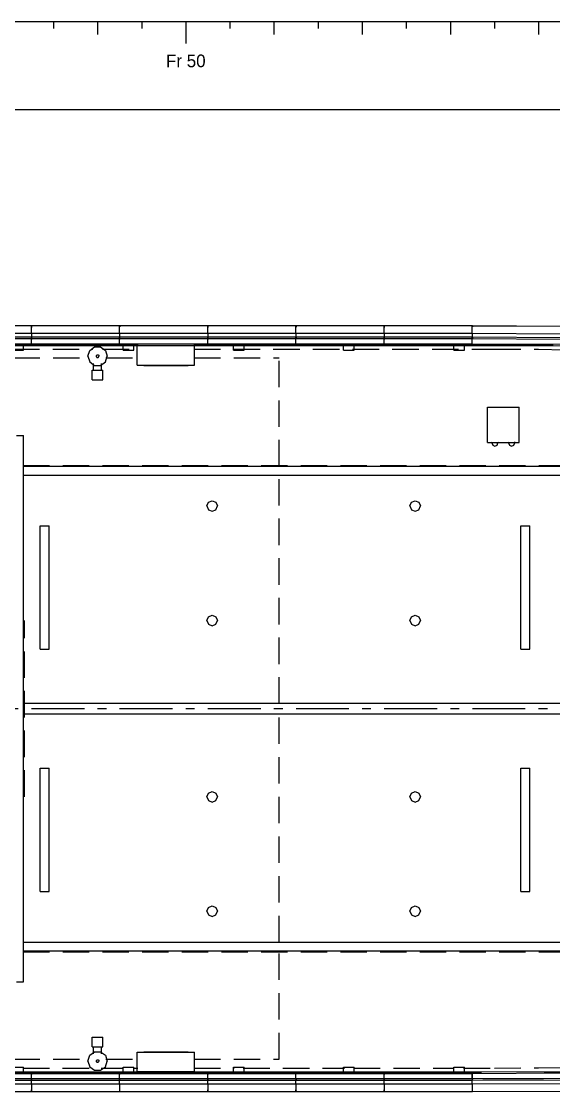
# Model space of a CAD drawing. Extents: x 5 to 836, y 5 to 589.
# Drawn here: x 290.9 to 351.2, y 268.5 to 390 of the extents above; entities that cross this region are included whole.
import ezdxf
from ezdxf.enums import TextEntityAlignment as Align

# ---------------------------------------------------------------- set-up
doc = ezdxf.new("R2010")
doc.units = 0
doc.linetypes.add('CENTER', pattern=[10, 6, -1.5, 1, -1.5])
doc.linetypes.add('DASHED', pattern=[4.5, 3, -1.5])
for name, color, linetype in [('CENTRE', 4, 'CENTER'), ('DETAIL', 8, 'CONTINUOUS'), ('DIM', 3, 'CONTINUOUS'), ('MARKING', 4, 'DASHED'), ('OUTLINE', 7, 'CONTINUOUS'), ('TEXT', 7, 'CONTINUOUS'), ('THIN', 7, 'CONTINUOUS')]:
    doc.layers.add(name, color=color, linetype=linetype)

msp = doc.modelspace()

# ---------------------------------------------------------------- linework, layer by layer
at = {"layer": 'CENTRE'}
msp.add_line((52, 312), (416, 312), dxfattribs=at)
at = {"layer": 'DETAIL'}
for p, q in [((209.9, 355.47), (342.01, 355.47)), ((291.99, 354.6), (291.99, 355.47)), ((291.99, 355.47), (292, 355.27)), ((291.99, 354.6), (291.99, 355.47)), ((292, 355.33), (292.01, 355.47)), ((292.01, 355.47), (292.01, 355.33)), ((292.01, 355.47), (292.01, 355.33)), ((301.98, 354.6), (301.99, 355.47)), ((301.99, 354.6), (301.99, 355.47)), ((302.01, 355.47), (302.01, 355.33)), ((302.01, 355.47), (302.01, 355.33)), ((311.98, 354.6), (311.99, 355.47)), ((311.99, 355.47), (311.99, 355.27)), ((312.01, 355.47), (312.01, 355.33)), ((312.01, 355.33), (312.01, 355.47)), ((321.98, 354.6), (321.99, 355.47)), ((321.98, 354.6), (321.99, 355.47)), ((321.99, 355.47), (321.99, 355.27)), ((322.01, 355.47), (322.01, 355.33)), ((322.01, 355.33), (322.01, 355.47)), ((322.01, 355.47), (322.01, 355.33)), ((331.98, 354.6), (331.99, 355.47)), ((331.99, 355.47), (331.99, 355.27)), ((332.01, 355.47), (332.01, 355.33)), ((332.01, 355.33), (332.01, 355.47)), ((341.98, 354.6), (341.99, 355.47)), ((341.98, 354.6), (341.99, 355.46)), ((341.99, 355.46), (342.02, 355.47)), ((341.99, 355.46), (351.99, 355.41)), ((342.01, 355.47), (342.01, 355.33)), ((342.02, 355.47), (342.02, 355.34)), ((342.02, 355.47), (352.02, 355.42)), ((209.9, 354.6), (341.98, 354.6)), ((287.66, 353.99), (341.99, 353.99)), ((287.67, 354.18), (342, 354.18)), ((291.99, 354.6), (291.99, 354.07)), ((291.99, 354.6), (291.99, 354.07)), ((292, 354.18), (292, 354.04)), ((292, 353.99), (292, 354.18)), ((292, 354.04), (292, 354.18)), ((292, 353.41), (292, 353.99)), ((292, 353.99), (292, 353.88)), ((292, 353.41), (292, 353.52)), ((301.98, 354.6), (301.99, 354.07)), ((301.99, 354.6), (301.99, 354.07)), ((301.99, 353.99), (302, 354.18)), ((301.99, 353.41), (301.99, 353.99)), ((301.99, 353.99), (302, 353.88)), ((301.99, 353.41), (302, 353.52)), ((302, 354.18), (302, 354.04)), ((302, 354.04), (302, 354.18)), ((302, 354.18), (302, 354.04)), ((311.98, 354.6), (311.99, 354.07)), ((311.99, 353.99), (312, 354.18)), ((311.99, 353.99), (312, 354.18)), ((311.99, 353.41), (311.99, 353.99)), ((311.99, 353.99), (312, 353.88)), ((311.99, 353.41), (312, 353.52)), ((312, 354.18), (312, 354.04)), ((312, 354.18), (312, 354.04)), ((321.98, 354.6), (321.99, 354.07)), ((321.98, 354.6), (321.99, 354.07)), ((321.99, 353.99), (322, 354.18)), ((321.99, 353.99), (322, 354.18)), ((321.99, 353.41), (321.99, 353.99)), ((322, 354.18), (322, 354.04)), ((322, 354.04), (322, 354.18)), ((331.98, 354.6), (331.99, 354.07)), ((331.99, 353.99), (332, 354.18)), ((331.99, 353.41), (331.99, 353.99)), ((331.99, 353.99), (332, 353.88)), ((331.99, 353.41), (332, 353.52)), ((332, 354.18), (332, 354.04)), ((332, 354.04), (332, 354.18)), ((341.98, 354.6), (341.99, 354.07)), ((341.98, 354.6), (351.98, 354.55)), ((341.98, 354.6), (341.98, 354.06)), ((341.99, 353.99), (342, 354.18)), ((341.99, 353.99), (342.01, 354.18)), ((341.99, 353.41), (341.99, 353.99)), ((341.99, 353.99), (351.99, 353.94)), ((341.99, 353.4), (341.99, 353.99)), ((341.99, 353.41), (341.99, 353.52)), ((342, 354.18), (342.01, 354.04)), ((342.01, 354.18), (342.01, 354.04)), ((342.01, 354.18), (352.01, 354.13)), ((289.9, 353.3), (304.08, 353.3)), ((289.9, 353.22), (342, 353.22)), ((289.9, 352.7), (291.1, 352.7)), ((289.97, 353.41), (341.99, 353.41)), ((291.1, 352.7), (291.1, 353.3)), ((292, 353.43), (292, 353.22)), ((292, 353.41), (292, 353.22)), ((292, 353.22), (292, 353.29)), ((298.4, 352), (298.61, 352.65)), ((298.61, 352.65), (299.16, 353.05)), ((299.16, 353.05), (299.84, 353.05)), ((299.84, 353.05), (300.39, 352.65)), ((300.39, 352.65), (300.6, 352)), ((300.5, 353.25), (300.5, 353.31)), ((300.5, 353.25), (302.45, 353.25)), ((301.99, 353.41), (302, 353.22)), ((302, 353.43), (302, 353.22)), ((302, 353.22), (302, 353.29)), ((302, 353.22), (302, 353.29)), ((302.4, 352.7), (302.4, 353.3)), ((302.4, 352.7), (303.6, 352.7)), ((303.5, 353.25), (304.06, 353.25)), ((303.6, 352.7), (303.6, 353.3)), ((304, 353.2), (310.5, 353.2)), ((304, 351), (304, 353.2)), ((310.4, 353.3), (344.5, 353.3)), ((310.5, 351), (310.5, 353.2)), ((311.99, 353.41), (312, 353.22)), ((311.99, 353.41), (312, 353.22)), ((312, 353.22), (312, 353.29)), ((312, 353.22), (312, 353.29)), ((314.9, 352.7), (314.9, 353.3)), ((314.9, 352.7), (316.1, 352.7)), ((316.1, 352.7), (316.1, 353.3)), ((317.5, 353.25), (317.5, 353.31)), ((317.5, 353.25), (323.5, 353.25)), ((321.99, 353.41), (322, 353.22)), ((321.99, 353.41), (322, 353.22)), ((322, 353.43), (322, 353.22)), ((322, 353.22), (322, 353.29)), ((323.5, 353.25), (323.5, 353.31)), ((327.4, 352.7), (327.4, 353.3)), ((327.4, 352.7), (328.6, 352.7)), ((328.6, 352.7), (328.6, 353.3)), ((331.99, 353.41), (332, 353.22)), ((332, 353.43), (332, 353.22)), ((332, 353.22), (332, 353.29)), ((334.5, 353.25), (334.5, 353.31)), ((334.5, 353.25), (339.94, 353.25)), ((339.9, 352.7), (339.9, 353.3)), ((339.9, 352.7), (341.1, 352.7)), ((341.1, 352.7), (341.1, 353.3)), ((341.99, 353.41), (342, 353.22)), ((341.99, 353.4), (351.99, 353.35)), ((341.99, 353.4), (342, 353.23)), ((342, 353.22), (342, 353.29)), ((342, 353.23), (342, 353.29)), ((342, 353.23), (352, 353.18)), ((344.5, 353.3), (349.5, 353.28)), ((349.5, 353.28), (351.17, 353.26)), ((298.4, 352), (298.61, 351.35)), ((298.61, 351.35), (299.16, 350.95)), ((299.34, 352), (299.42, 352.14)), ((299.34, 352), (299.42, 351.86)), ((299.42, 352.14), (299.58, 352.14)), ((299.42, 351.86), (299.58, 351.86)), ((299.58, 352.14), (299.66, 352)), ((299.58, 351.86), (299.66, 352)), ((299.84, 350.95), (300.39, 351.35)), ((300.39, 351.35), (300.6, 352)), ((298.9, 350.4), (300.1, 350.4)), ((299.16, 350.95), (299.84, 350.95)), ((304, 351), (310.5, 351)), ((298.9, 349.3), (300.1, 349.3)), ((343.7, 346.2), (347.3, 346.2)), ((343.7, 342.2), (343.7, 346.2)), ((347.3, 342.2), (347.3, 346.2)), ((290.3, 343), (291.1, 343)), ((291.1, 281), (291.1, 343)), ((343.7, 342.2), (347.3, 342.2)), ((291.02, 339.5), (358.59, 339.5)), ((291.02, 338.5), (358.59, 338.5)), ((311.9, 335), (312.08, 335.42)), ((312.08, 335.42), (312.5, 335.6)), ((312.5, 335.6), (312.92, 335.42)), ((312.92, 335.42), (313.1, 335)), ((334.9, 335), (335.08, 335.42)), ((335.08, 335.42), (335.5, 335.6)), ((335.5, 335.6), (335.92, 335.42)), ((335.92, 335.42), (336.1, 335)), ((311.9, 335), (312.08, 334.58)), ((312.08, 334.58), (312.5, 334.4)), ((312.5, 334.4), (312.92, 334.58)), ((312.92, 334.58), (313.1, 335)), ((334.9, 335), (335.08, 334.58)), ((335.08, 334.58), (335.5, 334.4)), ((335.5, 334.4), (335.92, 334.58)), ((335.92, 334.58), (336.1, 335)), ((293, 332.75), (294, 332.75)), ((293, 318.75), (293, 332.75)), ((294, 318.75), (294, 332.75)), ((347.5, 332.75), (348.5, 332.75)), ((347.5, 318.75), (347.5, 332.75)), ((348.5, 318.75), (348.5, 332.75)), ((311.9, 322), (312.08, 322.42)), ((311.9, 322), (312.08, 321.58)), ((312.08, 322.42), (312.5, 322.6)), ((312.5, 322.6), (312.92, 322.42)), ((312.92, 322.42), (313.1, 322)), ((312.92, 321.58), (313.1, 322)), ((334.9, 322), (335.08, 322.42)), ((334.9, 322), (335.08, 321.58)), ((335.08, 322.42), (335.5, 322.6)), ((335.5, 322.6), (335.92, 322.42)), ((335.92, 322.42), (336.1, 322)), ((335.92, 321.58), (336.1, 322)), ((312.08, 321.58), (312.5, 321.4)), ((312.5, 321.4), (312.92, 321.58)), ((335.08, 321.58), (335.5, 321.4)), ((335.5, 321.4), (335.92, 321.58)), ((293, 318.75), (294, 318.75)), ((347.5, 318.75), (348.5, 318.75)), ((291.05, 312.6), (352.29, 312.6)), ((291.05, 311.4), (352.29, 311.4)), ((293, 291.25), (293, 305.25)), ((293, 305.25), (294, 305.25)), ((294, 291.25), (294, 305.25)), ((347.5, 291.25), (347.5, 305.25)), ((347.5, 305.25), (348.5, 305.25)), ((348.5, 291.25), (348.5, 305.25)), ((312.08, 302.42), (312.5, 302.6)), ((312.5, 302.6), (312.92, 302.42)), ((335.08, 302.42), (335.5, 302.6)), ((335.5, 302.6), (335.92, 302.42)), ((311.9, 302), (312.08, 302.42)), ((311.9, 302), (312.08, 301.58)), ((312.08, 301.58), (312.5, 301.4)), ((312.5, 301.4), (312.92, 301.58)), ((312.92, 302.42), (313.1, 302)), ((312.92, 301.58), (313.1, 302)), ((334.9, 302), (335.08, 302.42)), ((334.9, 302), (335.08, 301.58)), ((335.08, 301.58), (335.5, 301.4)), ((335.5, 301.4), (335.92, 301.58)), ((335.92, 302.42), (336.1, 302)), ((335.92, 301.58), (336.1, 302)), ((293, 291.25), (294, 291.25)), ((347.5, 291.25), (348.5, 291.25)), ((311.9, 289), (312.08, 289.42)), ((312.08, 289.42), (312.5, 289.6)), ((312.5, 289.6), (312.92, 289.42)), ((312.92, 289.42), (313.1, 289)), ((334.9, 289), (335.08, 289.42)), ((335.08, 289.42), (335.5, 289.6)), ((335.5, 289.6), (335.92, 289.42)), ((335.92, 289.42), (336.1, 289)), ((311.9, 289), (312.08, 288.58)), ((312.08, 288.58), (312.5, 288.4)), ((312.5, 288.4), (312.92, 288.58)), ((312.92, 288.58), (313.1, 289)), ((334.9, 289), (335.08, 288.58)), ((335.08, 288.58), (335.5, 288.4)), ((335.5, 288.4), (335.92, 288.58)), ((335.92, 288.58), (336.1, 289)), ((291.02, 285.5), (358.59, 285.5)), ((291.02, 284.5), (358.59, 284.5)), ((290.3, 281), (291.1, 281)), ((298.9, 274.7), (300.1, 274.7)), ((298.9, 273.6), (300.1, 273.6)), ((298.4, 272), (298.61, 272.65)), ((298.61, 272.65), (299.16, 273.05)), ((299.16, 273.05), (299.84, 273.05)), ((299.34, 272), (299.42, 272.14)), ((299.42, 272.14), (299.58, 272.14)), ((299.58, 272.14), (299.66, 272)), ((299.84, 273.05), (300.39, 272.65)), ((300.39, 272.65), (300.6, 272)), ((304, 270.8), (304, 273)), ((304, 273), (310.5, 273)), ((310.5, 270.8), (310.5, 273)), ((289.9, 271.3), (291.1, 271.3)), ((291.1, 270.7), (291.1, 271.3)), ((298.4, 272), (298.61, 271.35)), ((298.61, 271.35), (299.16, 270.95)), ((299.16, 270.95), (299.84, 270.95)), ((299.34, 272), (299.42, 271.86)), ((299.42, 271.86), (299.58, 271.86)), ((299.58, 271.86), (299.66, 272)), ((299.84, 270.95), (300.39, 271.35)), ((300.39, 271.35), (300.6, 272)), ((302.4, 271.3), (303.6, 271.3)), ((302.4, 270.7), (302.4, 271.3)), ((303.6, 270.7), (303.6, 271.3)), ((314.9, 271.3), (316.1, 271.3)), ((314.9, 270.7), (314.9, 271.3)), ((316.1, 270.7), (316.1, 271.3)), ((327.4, 271.3), (328.6, 271.3)), ((327.4, 270.7), (327.4, 271.3)), ((328.6, 270.7), (328.6, 271.3)), ((339.9, 271.3), (341.1, 271.3)), ((339.9, 270.7), (339.9, 271.3)), ((341.1, 270.7), (341.1, 271.3)), ((287.95, 269.82), (342, 269.82)), ((288.01, 270.01), (341.99, 270.01)), ((289.9, 270.78), (342, 270.78)), ((289.9, 270.7), (343.04, 270.7)), ((289.97, 270.59), (341.99, 270.59)), ((291.99, 269.4), (291.99, 269.87)), ((291.99, 269.4), (291.99, 269.87)), ((292, 270.78), (292, 270.64)), ((292, 270.59), (292, 270.78)), ((292, 270.64), (292, 270.78)), ((292, 270.01), (292, 270.59)), ((292, 270.59), (292, 270.48)), ((292, 270.01), (292, 270.12)), ((292, 270.03), (292, 269.82)), ((292, 270.01), (292, 269.82)), ((292, 269.82), (292, 269.89)), ((300.5, 270.63), (300.5, 270.75)), ((300.5, 270.75), (302.45, 270.75)), ((301.98, 269.4), (301.99, 269.87)), ((301.99, 270.59), (302, 270.78)), ((301.99, 270.01), (301.99, 270.59)), ((301.99, 270.59), (302, 270.48)), ((301.99, 270.01), (302, 270.12)), ((301.99, 270.01), (302, 269.82)), ((301.99, 269.4), (301.99, 269.87)), ((302, 270.78), (302, 270.64)), ((302, 270.64), (302, 270.78)), ((302, 270.78), (302, 270.64)), ((302, 270.03), (302, 269.82)), ((302, 269.82), (302, 269.89)), ((302, 269.82), (302, 269.89)), ((303.5, 270.75), (306.5, 270.75)), ((304, 270.8), (310.5, 270.8)), ((306.5, 270.63), (306.5, 270.75)), ((311.98, 269.4), (311.99, 269.87)), ((311.99, 270.59), (312, 270.78)), ((311.99, 270.59), (312, 270.78)), ((311.99, 270.01), (311.99, 270.59)), ((311.99, 270.59), (312, 270.48)), ((311.99, 270.01), (312, 270.12)), ((311.99, 270.01), (312, 269.82)), ((311.99, 270.01), (312, 269.82)), ((312, 270.78), (312, 270.64)), ((312, 270.78), (312, 270.64)), ((312, 269.82), (312, 269.89)), ((312, 269.82), (312, 269.89)), ((317.5, 270.63), (317.5, 270.75)), ((317.5, 270.75), (323.5, 270.75)), ((321.98, 269.4), (321.99, 269.87)), ((321.98, 269.4), (321.99, 269.87)), ((321.99, 270.59), (322, 270.78)), ((321.99, 270.59), (322, 270.78)), ((321.99, 270.01), (321.99, 270.59)), ((321.99, 270.01), (322, 269.82)), ((321.99, 270.01), (322, 269.82)), ((322, 270.78), (322, 270.64)), ((322, 270.64), (322, 270.78)), ((322, 270.03), (322, 269.82)), ((322, 269.82), (322, 269.89)), ((323.5, 270.63), (323.5, 270.75)), ((331.98, 269.4), (331.99, 269.87)), ((331.99, 270.59), (332, 270.78)), ((331.99, 270.01), (331.99, 270.59)), ((331.99, 270.59), (332, 270.48)), ((331.99, 270.01), (332, 270.12)), ((331.99, 270.01), (332, 269.82)), ((332, 270.78), (332, 270.64)), ((332, 270.64), (332, 270.78)), ((332, 270.03), (332, 269.82)), ((332, 269.82), (332, 269.89)), ((334.5, 270.63), (334.5, 270.75)), ((334.5, 270.75), (339.94, 270.75)), ((341.98, 269.4), (341.98, 269.87)), ((341.98, 269.4), (341.98, 269.87)), ((341.99, 270.59), (342, 270.78)), ((341.99, 270.6), (342, 270.77)), ((341.99, 270.6), (351.99, 270.65)), ((341.99, 270.6), (341.99, 270.01)), ((341.99, 270.01), (341.99, 270.59)), ((341.99, 270.59), (341.99, 270.48)), ((341.99, 270.01), (351.99, 270.06)), ((341.99, 270.01), (342, 269.82)), ((341.99, 270.01), (342.01, 269.82)), ((342, 270.77), (352, 270.82)), ((342, 270.78), (342.01, 270.64)), ((342, 270.77), (342, 270.64)), ((342, 269.82), (342, 269.89)), ((342.01, 269.82), (342.01, 269.89)), ((342.01, 269.82), (352.01, 269.87)), ((350.13, 270.73), (352.49, 270.76)), ((209.9, 268.53), (342.01, 268.53)), ((287.93, 269.4), (341.98, 269.4)), ((291.99, 269.4), (291.99, 268.53)), ((291.99, 269.4), (291.99, 268.53)), ((291.99, 268.53), (292, 268.73)), ((292.01, 268.53), (292.01, 268.6)), ((292.01, 268.6), (292.01, 268.53)), ((292.01, 268.53), (292.01, 268.6)), ((301.98, 269.4), (301.99, 268.53)), ((301.99, 269.4), (301.99, 268.53)), ((302.01, 268.53), (302.01, 268.6)), ((302.01, 268.53), (302.01, 268.6)), ((311.98, 269.4), (311.99, 268.53)), ((311.99, 268.53), (311.99, 268.73)), ((312.01, 268.53), (312.01, 268.6)), ((312.01, 268.6), (312.01, 268.53)), ((321.98, 269.4), (321.99, 268.53)), ((321.98, 269.4), (321.99, 268.53)), ((321.99, 268.53), (321.99, 268.73)), ((322.01, 268.53), (322.01, 268.6)), ((322.01, 268.6), (322.01, 268.53)), ((322.01, 268.53), (322.01, 268.6)), ((331.98, 269.4), (331.99, 268.53)), ((331.99, 268.53), (331.99, 268.73)), ((332.01, 268.53), (332.01, 268.6)), ((332.01, 268.6), (332.01, 268.53)), ((341.98, 269.4), (351.98, 269.45)), ((341.98, 269.4), (341.99, 268.53)), ((341.98, 269.4), (341.99, 268.54)), ((341.99, 268.54), (351.99, 268.59)), ((341.99, 268.54), (342.02, 268.53)), ((342.01, 268.53), (342.01, 268.6)), ((342.02, 268.53), (342.02, 268.6)), ((342.02, 268.53), (352.02, 268.58))]:
    msp.add_line(p, q, dxfattribs=at)
at = {"layer": 'DIM'}
msp.add_line((59.5, 380), (404.5, 380), dxfattribs=at)
at = {"layer": 'MARKING'}
for p, q in [((289.91, 352.8), (298.94, 352.8)), ((300.06, 352.8), (304.05, 352.8)), ((310.42, 352.8), (344.5, 352.8)), ((344.5, 352.8), (349.5, 352.78)), ((349.5, 352.78), (352.49, 352.74)), ((289.96, 351.8), (298.56, 351.8)), ((300.45, 351.8), (304.08, 351.8)), ((310.45, 351.8), (320.1, 351.8)), ((320.1, 339.49), (320.1, 351.8)), ((291.04, 339.6), (358.59, 339.6)), ((320.1, 312.56), (320.1, 338.58)), ((291.2, 302), (291.2, 322)), ((320.1, 285.49), (320.1, 311.51)), ((291.04, 284.4), (358.59, 284.4)), ((320.1, 272.2), (320.1, 284.58)), ((289.96, 272.2), (298.56, 272.2)), ((300.45, 272.2), (304.08, 272.2)), ((310.45, 272.2), (320.1, 272.2)), ((291.03, 271.2), (299.08, 271.2)), ((299.92, 271.2), (302.44, 271.2)), ((303.56, 271.2), (304.05, 271.2)), ((310.42, 271.2), (314.97, 271.2)), ((316.02, 271.2), (327.49, 271.2)), ((328.54, 271.2), (339.95, 271.2)), ((341, 271.2), (344.5, 271.2)), ((344.5, 271.2), (349.5, 271.22)), ((349.5, 271.22), (354.5, 271.29))]:
    msp.add_line(p, q, dxfattribs=at)
at = {"layer": 'OUTLINE'}
for p, q in [((289.92, 353.3), (304.08, 353.3)), ((310.4, 353.3), (344.5, 353.3)), ((344.5, 353.3), (349.5, 353.28)), ((349.5, 353.28), (351.17, 353.26)), ((299.05, 350.4), (299.05, 351.17)), ((299.95, 350.4), (299.95, 351.17)), ((298.9, 349.3), (298.9, 350.4)), ((300.1, 349.3), (300.1, 350.4)), ((304.75, 350.95), (309.75, 350.95)), ((344.2, 342.15), (344.25, 342.27)), ((344.2, 342.15), (344.3, 341.9)), ((344.3, 341.9), (344.55, 341.8)), ((344.55, 341.8), (344.8, 341.9)), ((344.8, 341.9), (344.9, 342.15)), ((344.85, 342.27), (344.9, 342.15)), ((346.1, 342.15), (346.15, 342.27)), ((346.1, 342.15), (346.2, 341.9)), ((346.2, 341.9), (346.45, 341.8)), ((346.45, 341.8), (346.7, 341.9)), ((346.7, 341.9), (346.8, 342.15)), ((346.75, 342.27), (346.8, 342.15)), ((298.9, 273.6), (298.9, 274.7)), ((300.1, 273.6), (300.1, 274.7)), ((299.05, 272.83), (299.05, 273.6)), ((299.95, 272.83), (299.95, 273.6)), ((304.75, 273.05), (309.75, 273.05)), ((289.92, 270.7), (343.04, 270.7)), ((343.18, 270), (344.5, 270)), ((344.5, 270), (349.5, 270.02)), ((349.5, 270.02), (350.06, 270.03)), ((350.13, 270.73), (354.5, 270.79))]:
    msp.add_line(p, q, dxfattribs=at)
at = {"layer": 'THIN'}
for p, q in [((59.5, 390), (404.5, 390)), ((294.5, 390), (294.5, 389.2)), ((299.5, 390), (299.5, 388.5)), ((304.5, 390), (304.5, 389.2)), ((309.5, 390), (309.5, 387.5)), ((314.5, 390), (314.5, 389.2)), ((319.5, 390), (319.5, 388.5)), ((324.5, 390), (324.5, 389.2)), ((329.5, 390), (329.5, 388.5)), ((334.5, 390), (334.5, 389.2)), ((339.5, 390), (339.5, 388.5)), ((344.5, 390), (344.5, 389.2)), ((349.5, 390), (349.5, 388.5))]:
    msp.add_line(p, q, dxfattribs=at)

# ---------------------------------------------------------------- texts
at = {"layer": 'TEXT'}
msp.add_text('Fr 50', height=1.44, dxfattribs=at).set_placement((309.5, 384.8), align=Align.CENTER)

doc.saveas('drawing.dxf')
